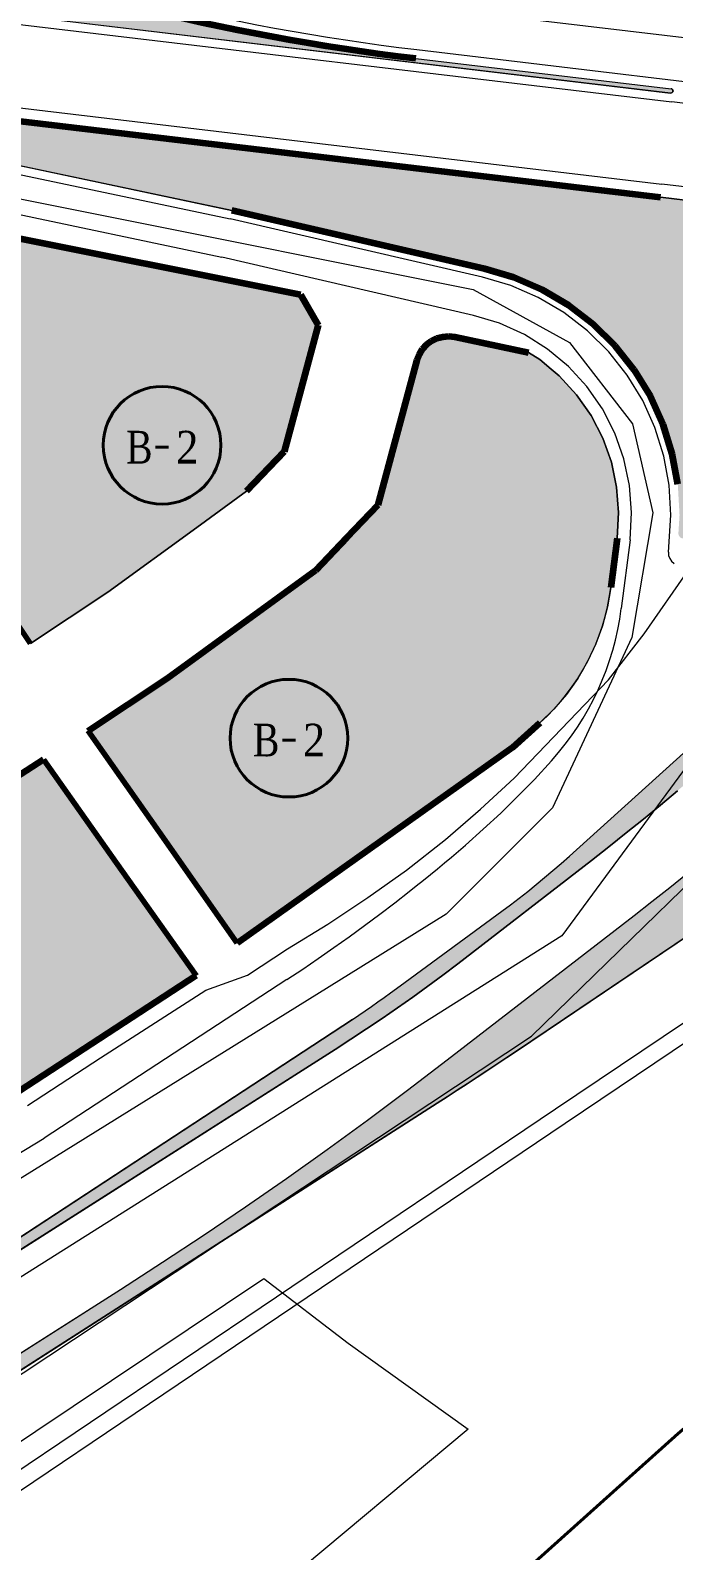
# Model space of a CAD drawing. Header units: metres. Extents: x 575880 to 576669, y 4390634 to 4391284.
# Drawn here: x 576487.7 to 576561.5, y 4390882.6 to 4391057.1 of the extents above; entities that cross this region are included whole.
import ezdxf

# ---------------------------------------------------------------- set-up
doc = ezdxf.new("R2010")
doc.units = ezdxf.units.M
for name, color, linetype, lineweight in [('B_ADAKENARI', 5, 'Continuous', 0), ('KALDIRIM', 21, 'Continuous', 0), ('KST_KARAYOLU_KORUMA', 11, 'Continuous', 0), ('PL_PARK', 97, 'Continuous', 0), ('PL_PASIF_YESIL', 93, 'Continuous', 0), ('PL_TICARET', 12, 'Continuous', 0), ('SEMBOL', 18, 'Continuous', 0), ('SNR_ALTIEYLUL_YENI', 5, 'Continuous', 40), ('SNR_ILCE_YENI', 5, 'Continuous', 0), ('SNR_KARESI_YENI', 4, 'Continuous', 0), ('SNR_MAHALLE', 18, 'Continuous', 0), ('SNR_OZEL_PROJE', 18, 'Continuous', 0), ('SNR_SAGLIKLASTIRMA', 152, 'Continuous', 0), ('TESCILLI_PARSEL', 18, 'Continuous', 5)]:
    doc.layers.add(name, color=color, linetype=linetype, lineweight=lineweight)
doc.styles.get("Standard").update_dxf_attribs({"font": 'times.ttf'})

msp = doc.modelspace()

# ---------------------------------------------------------------- hatches: boundary and pattern name
at = {"layer": 'PL_PARK'}
msp.add_hatch(color=256, dxfattribs=at).paths.add_polyline_path([(576328.48, 4391139.94), (576330.81, 4391139.71), (576338.13, 4391138.76), (576344.74, 4391137.69), (576351.26, 4391136.21), (576357.68, 4391134.31), (576363.97, 4391132.01), (576370.1, 4391129.32), (576376.05, 4391126.25), (576381.79, 4391122.81), (576387.3, 4391119.01), (576394.64, 4391113.59), (576393.67, 4391111.46), (576390.85, 4391107.49), (576388.09, 4391102.62), (576397.28, 4391098.08), (576398.16, 4391098.49), (576399.9, 4391101.57), (576401.13, 4391103.49), (576403.35, 4391107.17), (576410.42, 4391101.95), (576418.72, 4391096.09), (576427.24, 4391090.55), (576435.98, 4391085.36), (576444.91, 4391080.53), (576454.03, 4391076.05), (576463.33, 4391071.94), (576472.77, 4391068.2), (576482.36, 4391064.83), (576492.08, 4391061.86), (576501.9, 4391059.27), (576511.82, 4391057.07), (576521.83, 4391055.27), (576531.89, 4391053.87), (576561.18, 4391050.39), (576561.23, 4391050.38), (576561.27, 4391050.36), (576561.31, 4391050.33), (576561.35, 4391050.3), (576561.37, 4391050.26), (576561.39, 4391050.21), (576561.4, 4391050.16), (576561.4, 4391050.11), (576561.39, 4391050.06), (576561.37, 4391050.02), (576561.34, 4391049.98), (576561.3, 4391049.95), (576561.26, 4391049.92), (576561.22, 4391049.9), (576561.17, 4391049.89), (576561.12, 4391049.89), (576393.72, 4391069.81), (576389.74, 4391070.29), (576385.79, 4391070.82), (576381.84, 4391071.43), (576377.9, 4391072.09), (576373.98, 4391072.82), (576370.06, 4391073.61), (576366.16, 4391074.47), (576362.27, 4391075.38), (576332.35, 4391082.7), (576321.52, 4391085.35), (576318.9, 4391086.08), (576316.36, 4391086.99), (576313.89, 4391088.08), (576311.5, 4391089.34), (576309.21, 4391090.76), (576307.02, 4391092.34), (576304.95, 4391094.07), (576304.31, 4391094.69), (576302.01, 4391097.02), (576300.04, 4391099.63), (576298.41, 4391102.47), (576297.17, 4391105.49), (576296.31, 4391108.65), (576295.87, 4391111.89), (576295.85, 4391115.16), (576296.25, 4391118.4), (576297.05, 4391121.57), (576298.26, 4391124.61), (576299.85, 4391127.47), (576301.79, 4391130.1), (576304.05, 4391132.46), (576306.59, 4391134.52), (576309.37, 4391136.23), (576312.36, 4391137.57), (576314.58, 4391138.33), (576316.84, 4391138.95), (576319.13, 4391139.43), (576321.45, 4391139.77), (576323.79, 4391139.97), (576326.13, 4391140.02)])
at = {"layer": 'PL_PASIF_YESIL'}
for points in [[(576447.19, 4391051.36), (576559.95, 4391037.95), (576566.58, 4391037.13), (576573.2, 4391036.25), (576578.78, 4391035.46), (576565.53, 4391004.3), (576563.15, 4390999.12), (576563.07, 4390998.99), (576562.96, 4390998.89), (576562.83, 4390998.82), (576562.69, 4390998.78), (576562.54, 4390998.78), (576562.39, 4390998.81), (576562.26, 4390998.88), (576562.16, 4390998.99), (576562.08, 4390999.11), (576562.03, 4390999.25), (576562.02, 4390999.4), (576562.15, 4391001.47), (576561.95, 4391005), (576561.32, 4391008.48), (576560.26, 4391011.86), (576558.8, 4391015.09), (576556.96, 4391018.11), (576554.76, 4391020.88), (576552.24, 4391023.36), (576549.44, 4391025.52), (576546.39, 4391027.32), (576543.15, 4391028.73), (576539.78, 4391029.73), (576510.81, 4391036.43), (576422.45, 4391055.03)], [(576573.12, 4390979.66), (576567.66, 4390974.8), (576565.76, 4390973.12), (576563.84, 4390971.46), (576561.91, 4390969.82), (576559.96, 4390968.19), (576558, 4390966.58), (576556.03, 4390964.98), (576554.04, 4390963.4), (576552.04, 4390961.84), (576536.7, 4390949.98), (576534.99, 4390948.68), (576533.27, 4390947.41), (576531.54, 4390946.15), (576529.79, 4390944.91), (576528.02, 4390943.69), (576526.25, 4390942.49), (576524.46, 4390941.31), (576522.66, 4390940.15), (576477.42, 4390911.35), (576460.57, 4390900.62), (576458.16, 4390899.09), (576455.73, 4390897.58), (576453.29, 4390896.09), (576450.84, 4390894.62), (576448.39, 4390893.16), (576445.92, 4390891.72), (576443.44, 4390890.3), (576440.95, 4390888.9), (576374.84, 4390852.23), (576367.55, 4390848.07), (576360.33, 4390843.79), (576353.19, 4390839.39), (576346.12, 4390834.87), (576339.13, 4390830.23), (576332.21, 4390825.47), (576325.38, 4390820.6), (576318.63, 4390815.61), (576317.89, 4390815.05), (576317.44, 4390814.7), (576316.98, 4390814.36), (576316.53, 4390814.01), (576316.07, 4390813.67), (576315.62, 4390813.32), (576315.26, 4390813.04), (576314.82, 4390813.61), (576314.68, 4390813.83), (576315.66, 4390814.57), (576316.44, 4390815.16), (576317.23, 4390815.75), (576318.8, 4390816.91), (576325.16, 4390821.53), (576331.59, 4390826.06), (576338.09, 4390830.47), (576344.66, 4390834.79), (576351.3, 4390839), (576358.01, 4390843.11), (576364.78, 4390847.11), (576371.61, 4390851), (576444.93, 4390892.27), (576447.95, 4390893.98), (576450.96, 4390895.71), (576453.94, 4390897.47), (576456.92, 4390899.25), (576459.88, 4390901.06), (576462.82, 4390902.89), (576465.74, 4390904.75), (576468.65, 4390906.63), (576481.2, 4390915.13), (576524.62, 4390943.56), (576525.35, 4390944.07), (576526.08, 4390944.57), (576526.81, 4390945.08), (576527.54, 4390945.59), (576528.26, 4390946.1), (576528.98, 4390946.62), (576529.7, 4390947.14), (576530.68, 4390947.85), (576541.76, 4390956), (576542.76, 4390956.75), (576543.75, 4390957.51), (576544.74, 4390958.28), (576545.71, 4390959.07), (576546.67, 4390959.86), (576547.63, 4390960.67), (576548.57, 4390961.49), (576549.51, 4390962.32), (576564.97, 4390976.27), (576565.55, 4390976.76), (576566.15, 4390977.22), (576566.78, 4390977.66), (576567.43, 4390978.05), (576568.1, 4390978.42), (576568.78, 4390978.74), (576569.49, 4390979.04), (576570.21, 4390979.29), (576570.52, 4390979.35), (576571.5, 4390979.56), (576572.1, 4390979.68)], [(576580.86, 4390974.49), (576581.08, 4390974.02), (576581.18, 4390973.81), (576581.6, 4390971.91), (576581.6, 4390969.98), (576581.17, 4390968.09), (576580.33, 4390966.34), (576579.91, 4390965.7), (576579.46, 4390965.09), (576578.97, 4390964.5), (576578.46, 4390963.94), (576577.92, 4390963.41), (576577.35, 4390962.9), (576576.75, 4390962.43), (576576.13, 4390961.99), (576543.45, 4390939.96), (576542.32, 4390939.2), (576541.19, 4390938.45), (576540.06, 4390937.69), (576538.92, 4390936.94), (576537.78, 4390936.2), (576536.64, 4390935.46), (576535.49, 4390934.72), (576534.35, 4390933.98), (576463.8, 4390888.75), (576449.3, 4390879.17), (576447.92, 4390878.27), (576446.52, 4390877.38), (576445.11, 4390876.52), (576443.69, 4390875.67), (576442.26, 4390874.84), (576440.81, 4390874.04), (576439.36, 4390873.25), (576437.9, 4390872.48), (576437.79, 4390872.44), (576437.68, 4390872.43), (576437.57, 4390872.46), (576437.48, 4390872.51), (576437.4, 4390872.58), (576437.34, 4390872.68), (576437.31, 4390872.79), (576437.32, 4390872.9), (576437.35, 4390873), (576437.41, 4390873.09), (576437.49, 4390873.17), (576473.36, 4390896.85), (576473.89, 4390897.2), (576474.42, 4390897.55), (576474.95, 4390897.9), (576475.48, 4390898.25), (576476.01, 4390898.59), (576476.55, 4390898.93), (576477.08, 4390899.28), (576477.62, 4390899.62), (576498.03, 4390912.61), (576502.85, 4390915.71), (576507.62, 4390918.87), (576512.36, 4390922.08), (576517.06, 4390925.34), (576521.73, 4390928.66), (576526.35, 4390932.03), (576530.94, 4390935.45), (576535.49, 4390938.93), (576541.18, 4390943.33), (576556.93, 4390955.51), (576558.99, 4390957.12), (576561.03, 4390958.74), (576563.06, 4390960.38), (576565.07, 4390962.03), (576567.07, 4390963.7), (576569.05, 4390965.39), (576571.02, 4390967.1), (576572.98, 4390968.82), (576580.41, 4390975.43)]]:
    msp.add_hatch(color=256, dxfattribs=at).paths.add_polyline_path(points)
at = {"layer": 'PL_TICARET'}
for points in [[(576518.66, 4391026.77), (576520.71, 4391023.27), (576516.79, 4391008.72), (576512.48, 4391004.19), (576506.79, 4391000.05), (576496.57, 4390992.6), (576487.69, 4390986.71), (576484, 4390992.25), (576480.11, 4390998.09), (576477.26, 4391002.38), (576478.28, 4391005.87), (576478.93, 4391008.13), (576425.76, 4391017.41), (576424.92, 4391012.06), (576410.64, 4391014.55), (576411.49, 4391020.09), (576413.31, 4391032.09), (576415.72, 4391047.33)], [(576536.36, 4391021.91), (576544.84, 4391020.11), (576546.12, 4391019.3), (576547.43, 4391018.2), (576548.36, 4391017.43), (576550.34, 4391015.27), (576552.01, 4391012.87), (576553.35, 4391010.27), (576554.33, 4391007.52), (576554.93, 4391004.66), (576555.15, 4391001.74), (576554.98, 4390998.82), (576554.26, 4390993.14), (576553.88, 4390990.93), (576553.31, 4390988.77), (576552.54, 4390986.67), (576551.59, 4390984.64), (576550.47, 4390982.71), (576549.17, 4390980.88), (576547.72, 4390979.18), (576546.13, 4390977.61), (576542.98, 4390974.78), (576511.42, 4390952.35), (576502.46, 4390965.12), (576494.33, 4390976.71), (576503.43, 4390982.74), (576520.43, 4390995.14), (576524, 4390998.89), (576527.58, 4391002.65), (576532.06, 4391019.28), (576532.31, 4391019.93), (576532.67, 4391020.52), (576533.13, 4391021.03), (576533.69, 4391021.45), (576534.31, 4391021.75), (576534.98, 4391021.93), (576535.67, 4391021.99)], [(576497.5, 4390961.64), (576506.7, 4390948.64), (576467.66, 4390923.15), (576465.88, 4390922.06), (576464.06, 4390921.06), (576462.18, 4390920.15), (576460.26, 4390919.35), (576458.3, 4390918.64), (576456.31, 4390918.04), (576454.28, 4390917.55), (576452.24, 4390917.16), (576448.35, 4390916.52), (576442.14, 4390915.9), (576435.9, 4390915.69), (576429.66, 4390915.87), (576419.87, 4390916.47), (576398.31, 4390917.79), (576395.65, 4390921.05), (576397.34, 4390932.86), (576398.7, 4390942.01), (576400.1, 4390951.48), (576401.57, 4390961.28), (576403.07, 4390970.92), (576433.22, 4390966.48), (576464.78, 4390962.17), (576469.06, 4390963.32), (576472.3, 4390964.27), (576482.33, 4390968.98), (576489.19, 4390973.4)]]:
    msp.add_hatch(color=256, dxfattribs=at).paths.add_polyline_path(points)

# ---------------------------------------------------------------- linework, layer by layer
at = {"layer": 'B_ADAKENARI', "lineweight": 0}
for p, q in [((576393.72, 4391069.81), (576561.12, 4391049.89)), ((576422.45, 4391055.03), (576510.81, 4391036.43)), ((576566.58, 4391037.13), (576559.95, 4391037.95)), ((576546.12, 4391019.3), (576544.84, 4391020.11)), ((576547.43, 4391018.2), (576546.12, 4391019.3)), ((576548.36, 4391017.43), (576547.43, 4391018.2)), ((576550.34, 4391015.27), (576548.36, 4391017.43)), ((576552.01, 4391012.87), (576550.34, 4391015.27)), ((576553.35, 4391010.27), (576552.01, 4391012.87)), ((576554.33, 4391007.52), (576553.35, 4391010.27)), ((576554.93, 4391004.66), (576554.33, 4391007.52)), ((576506.79, 4391000.05), (576512.48, 4391004.19)), ((576555.15, 4391001.74), (576554.93, 4391004.66)), ((576554.98, 4390998.82), (576555.15, 4391001.74)), ((576496.57, 4390992.6), (576506.79, 4391000.05)), ((576487.69, 4390986.71), (576496.57, 4390992.6))]:
    msp.add_line(p, q, dxfattribs=at)
at = {"layer": 'B_ADAKENARI'}
for p, q in [((576531.89, 4391053.87), (576561.18, 4391050.39)), ((576561.4, 4391050.11), (576561.4, 4391050.11)), ((576561.99, 4390896.06), (576509.43, 4390848.87))]:
    msp.add_line(p, q, dxfattribs=at)
at = {"layer": 'B_ADAKENARI', "lineweight": 120}
for p, q in [((576447.19, 4391051.36), (576559.95, 4391037.95)), ((576520.71, 4391023.27), (576516.79, 4391008.72)), ((576527.58, 4391002.65), (576532.06, 4391019.28)), ((576516.79, 4391008.72), (576512.48, 4391004.19)), ((576524, 4390998.89), (576527.58, 4391002.65)), ((576520.43, 4390995.14), (576524, 4390998.89)), ((576503.43, 4390982.74), (576520.43, 4390995.14)), ((576494.33, 4390976.71), (576503.43, 4390982.74)), ((576482.33, 4390968.98), (576489.19, 4390973.4))]:
    msp.add_line(p, q, dxfattribs=at)
at = {"layer": 'B_ADAKENARI', "lineweight": 100}
for p, q in [((576415.72, 4391047.33), (576518.66, 4391026.77)), ((576539.78, 4391029.73), (576510.81, 4391036.43)), ((576543.15, 4391028.73), (576539.78, 4391029.73)), ((576546.39, 4391027.32), (576543.15, 4391028.73)), ((576518.66, 4391026.77), (576520.71, 4391023.27)), ((576549.44, 4391025.52), (576546.39, 4391027.32)), ((576552.24, 4391023.36), (576549.44, 4391025.52)), ((576554.76, 4391020.88), (576552.24, 4391023.36)), ((576532.67, 4391020.52), (576533.13, 4391021.03)), ((576533.13, 4391021.03), (576533.69, 4391021.45)), ((576533.69, 4391021.45), (576534.31, 4391021.75)), ((576534.31, 4391021.75), (576534.98, 4391021.93)), ((576534.98, 4391021.93), (576535.67, 4391021.99)), ((576535.67, 4391021.99), (576536.36, 4391021.91)), ((576536.36, 4391021.91), (576544.84, 4391020.11)), ((576556.96, 4391018.11), (576554.76, 4391020.88)), ((576532.06, 4391019.28), (576532.31, 4391019.93)), ((576532.31, 4391019.93), (576532.67, 4391020.52)), ((576558.8, 4391015.09), (576556.96, 4391018.11)), ((576560.26, 4391011.86), (576558.8, 4391015.09)), ((576561.32, 4391008.48), (576560.26, 4391011.86)), ((576561.95, 4391005), (576561.32, 4391008.48)), ((576554.98, 4390998.82), (576554.26, 4390993.14))]:
    msp.add_line(p, q, dxfattribs=at)
at = {"layer": 'B_ADAKENARI', "lineweight": 70}
for p, q in [((576487.69, 4390986.71), (576484, 4390992.25)), ((576502.46, 4390965.12), (576494.33, 4390976.71)), ((576489.19, 4390973.4), (576497.5, 4390961.64)), ((576511.42, 4390952.35), (576502.46, 4390965.12)), ((576497.5, 4390961.64), (576506.7, 4390948.64))]:
    msp.add_line(p, q, dxfattribs=at)
at = {"layer": 'B_ADAKENARI', "lineweight": 211}
for p, q in [((576546.13, 4390977.61), (576542.98, 4390974.78)), ((576542.98, 4390974.78), (576511.42, 4390952.35)), ((576506.7, 4390948.64), (576467.66, 4390923.15))]:
    msp.add_line(p, q, dxfattribs=at)
at = {"layer": 'B_ADAKENARI', "lineweight": 120}
msp.add_arc((576562.06, 4391307.59), 255.5, 233.5935, 263.2176, dxfattribs=at)
at = {"layer": 'B_ADAKENARI'}
for start, end in [(263.2154, 353.2176), (353.2176, 83.2176)]:
    msp.add_arc((576561.15, 4391050.14), 0.25, start, end, dxfattribs=at)
at = {"layer": 'B_ADAKENARI', "lineweight": 0}
msp.add_arc((576529.35, 4390996.29), 25.11, 311.9338, 352.7845, dxfattribs=at)
at = {"layer": 'KALDIRIM'}
for p, q in [((576393.6, 4391068.82), (576561.25, 4391048.87)), ((576532.6, 4391059.83), (576568.32, 4391055.58)), ((576413.74, 4391055.84), (576510.6, 4391035.45)), ((576413.91, 4391056.83), (576560.13, 4391039.44)), ((576532.01, 4391054.87), (576567.73, 4391050.62)), ((576417.58, 4391050.44), (576509.63, 4391031.06)), ((576567.98, 4391048.04), (576561.25, 4391048.87)), ((576566.77, 4391038.62), (576560.13, 4391039.44)), ((576539.53, 4391028.76), (576510.6, 4391035.45)), ((576538.52, 4391024.38), (576509.63, 4391031.06)), ((576542.8, 4391027.79), (576539.53, 4391028.76)), ((576545.94, 4391026.43), (576542.8, 4391027.79)), ((576548.88, 4391024.69), (576545.94, 4391026.43)), ((576541.51, 4391023.47), (576538.52, 4391024.38)), ((576551.58, 4391022.61), (576548.88, 4391024.69)), ((576544.35, 4391022.18), (576541.51, 4391023.47)), ((576554.02, 4391020.21), (576551.58, 4391022.61)), ((576547, 4391020.51), (576544.35, 4391022.18)), ((576549.4, 4391018.51), (576547, 4391020.51)), ((576556.14, 4391017.53), (576554.02, 4391020.21)), ((576551.51, 4391016.21), (576549.4, 4391018.51)), ((576557.92, 4391014.62), (576556.14, 4391017.53)), ((576553.3, 4391013.65), (576551.51, 4391016.21)), ((576559.32, 4391011.51), (576557.92, 4391014.62)), ((576554.73, 4391010.87), (576553.3, 4391013.65)), ((576555.77, 4391007.92), (576554.73, 4391010.87)), ((576560.34, 4391008.24), (576559.32, 4391011.51)), ((576556.42, 4391004.87), (576555.77, 4391007.92)), ((576560.96, 4391004.88), (576560.34, 4391008.24)), ((576556.65, 4391001.75), (576556.42, 4391004.87)), ((576561.15, 4391001.47), (576560.96, 4391004.88)), ((576556.47, 4390998.63), (576556.65, 4391001.75)), ((576560.87, 4390997.19), (576561.15, 4391001.47)), ((576556.47, 4390998.63), (576555.47, 4390990.73)), ((576560.87, 4390997.19), (576560.9, 4390996.81)), ((576560.9, 4390996.81), (576561.03, 4390996.46)), ((576561.03, 4390996.46), (576561.24, 4390996.16)), ((576561.24, 4390996.16), (576561.53, 4390995.92)), ((576549.51, 4390962.32), (576564.97, 4390976.27)), ((576545.52, 4390971.13), (576547.45, 4390973.27)), ((576541.64, 4390967.25), (576545.52, 4390971.13)), ((576559.96, 4390968.19), (576561.91, 4390969.82)), ((576537.58, 4390963.57), (576541.64, 4390967.25)), ((576558, 4390966.58), (576559.96, 4390968.19)), ((576556.03, 4390964.98), (576558, 4390966.58)), ((576536.78, 4390962.89), (576537.58, 4390963.57)), ((576552.04, 4390961.84), (576554.04, 4390963.4)), ((576554.04, 4390963.4), (576556.03, 4390964.98)), ((576535.19, 4390961.54), (576535.99, 4390962.21)), ((576535.99, 4390962.21), (576536.78, 4390962.89)), ((576536.7, 4390949.98), (576552.04, 4390961.84)), ((576543.45, 4390939.96), (576576.13, 4390961.99)), ((576548.57, 4390961.49), (576549.51, 4390962.32)), ((576532.76, 4390959.55), (576533.57, 4390960.21)), ((576533.57, 4390960.21), (576534.38, 4390960.87)), ((576534.38, 4390960.87), (576535.19, 4390961.54)), ((576545.71, 4390959.07), (576546.67, 4390959.86)), ((576546.67, 4390959.86), (576547.63, 4390960.67)), ((576547.63, 4390960.67), (576548.57, 4390961.49)), ((576561.03, 4390958.74), (576563.06, 4390960.38)), ((576529.49, 4390956.97), (576531.13, 4390958.25)), ((576531.13, 4390958.25), (576531.94, 4390958.9)), ((576531.94, 4390958.9), (576532.76, 4390959.55)), ((576543.75, 4390957.51), (576544.74, 4390958.28)), ((576544.74, 4390958.28), (576545.71, 4390959.07)), ((576547.93, 4390933.32), (576586.83, 4390959.55)), ((576558.99, 4390957.12), (576561.03, 4390958.74)), ((576527.76, 4390955.66), (576529.49, 4390956.97)), ((576541.76, 4390956), (576542.76, 4390956.75)), ((576542.76, 4390956.75), (576543.75, 4390957.51)), ((576556.93, 4390955.51), (576558.99, 4390957.12)), ((576526.02, 4390954.36), (576527.76, 4390955.66)), ((576530.68, 4390947.85), (576541.76, 4390956)), ((576541.18, 4390943.33), (576556.93, 4390955.51)), ((576522.5, 4390951.82), (576524.27, 4390953.08)), ((576524.27, 4390953.08), (576526.02, 4390954.36)), ((576520.71, 4390950.58), (576522.5, 4390951.82)), ((576517.1, 4390948.17), (576518.92, 4390949.36)), ((576518.92, 4390949.36), (576520.71, 4390950.58)), ((576534.99, 4390948.68), (576536.7, 4390949.98)), ((576517.1, 4390948.17), (576489.25, 4390929.96)), ((576529.7, 4390947.14), (576530.68, 4390947.85)), ((576533.27, 4390947.41), (576534.99, 4390948.68)), ((576527.54, 4390945.59), (576528.26, 4390946.1)), ((576528.26, 4390946.1), (576528.98, 4390946.62)), ((576528.98, 4390946.62), (576529.7, 4390947.14)), ((576529.79, 4390944.91), (576531.54, 4390946.15)), ((576531.54, 4390946.15), (576533.27, 4390947.41)), ((576525.35, 4390944.07), (576526.08, 4390944.57)), ((576526.08, 4390944.57), (576526.81, 4390945.08)), ((576526.81, 4390945.08), (576527.54, 4390945.59)), ((576528.02, 4390943.69), (576529.79, 4390944.91)), ((576524.62, 4390943.56), (576481.2, 4390915.13)), ((576524.46, 4390941.31), (576526.25, 4390942.49)), ((576524.62, 4390943.56), (576525.35, 4390944.07)), ((576526.25, 4390942.49), (576528.02, 4390943.69)), ((576535.49, 4390938.93), (576541.18, 4390943.33)), ((576522.66, 4390940.15), (576524.46, 4390941.31)), ((576477.42, 4390911.35), (576522.66, 4390940.15)), ((576530.94, 4390935.45), (576535.49, 4390938.93)), ((576541.19, 4390938.45), (576542.32, 4390939.2)), ((576542.32, 4390939.2), (576543.45, 4390939.96)), ((576538.92, 4390936.94), (576540.06, 4390937.69)), ((576540.06, 4390937.69), (576541.19, 4390938.45)), ((576526.35, 4390932.03), (576530.94, 4390935.45)), ((576535.49, 4390934.72), (576536.64, 4390935.46)), ((576536.64, 4390935.46), (576537.78, 4390936.2)), ((576537.78, 4390936.2), (576538.92, 4390936.94)), ((576463.8, 4390888.75), (576534.35, 4390933.98)), ((576534.35, 4390933.98), (576535.49, 4390934.72)), ((576435.96, 4390857.85), (576547.93, 4390933.32)), ((576521.73, 4390928.66), (576526.35, 4390932.03)), ((576483.81, 4390926.64), (576489.25, 4390929.96)), ((576517.06, 4390925.34), (576521.73, 4390928.66)), ((576512.36, 4390922.08), (576517.06, 4390925.34)), ((576507.62, 4390918.87), (576512.36, 4390922.08)), ((576502.85, 4390915.71), (576507.62, 4390918.87)), ((576498.03, 4390912.61), (576502.85, 4390915.71)), ((576477.62, 4390899.62), (576498.03, 4390912.61))]:
    msp.add_line(p, q, dxfattribs=at)
for centre, radius, start, end in [((576562.06, 4391307.59), 254.5, 233.5935, 263.2176), ((576523.67, 4390994.76), 32.05, 317.9012, 352.7845)]:
    msp.add_arc(centre, radius, start, end, dxfattribs=at)
at = {"layer": 'KST_KARAYOLU_KORUMA'}
for p, q in [((576558.11, 4390987.82), (576563.26, 4390995.25)), ((576554, 4390982.56), (576558.11, 4390987.82)), ((576543.17, 4390971.26), (576554, 4390982.56)), ((576539.31, 4390967.7), (576543.17, 4390971.26)), ((576535.32, 4390964.22), (576539.31, 4390967.7)), ((576530.82, 4390960.73), (576535.32, 4390964.22)), ((576545.16, 4390941.65), (576566.6, 4390962.56)), ((576526.41, 4390957.57), (576530.82, 4390960.73)), ((576521.81, 4390954.5), (576526.41, 4390957.57)), ((576517.17, 4390951.7), (576521.81, 4390954.5)), ((576512.58, 4390948.68), (576517.17, 4390951.7)), ((576507.81, 4390946.95), (576512.58, 4390948.68)), ((576495.74, 4390939.17), (576507.81, 4390946.95)), ((576269.73, 4390759.24), (576545.16, 4390941.65)), ((576487.36, 4390933.72), (576495.74, 4390939.17))]:
    msp.add_line(p, q, dxfattribs=at)
at = {"layer": 'PL_PARK'}
msp.add_polyline3d([(576501.9, 4391059.27, 0), (576511.82, 4391057.07, 0), (576521.83, 4391055.27, 0), (576531.89, 4391053.87, 0), (576561.18, 4391050.39, 0), (576561.23, 4391050.38, 0), (576561.27, 4391050.36, 0), (576561.31, 4391050.33, 0), (576561.35, 4391050.3, 0), (576561.37, 4391050.26, 0), (576561.39, 4391050.21, 0), (576561.4, 4391050.16, 0), (576561.4, 4391050.11, 0), (576561.39, 4391050.06, 0), (576561.37, 4391050.02, 0), (576561.34, 4391049.98, 0), (576561.3, 4391049.95, 0), (576561.26, 4391049.92, 0), (576561.22, 4391049.9, 0), (576561.17, 4391049.89, 0), (576561.12, 4391049.89, 0), (576393.72, 4391069.81, 0)], dxfattribs=at)
at = {"layer": 'PL_PASIF_YESIL'}
for points in [[(576561.95, 4391005, 0), (576561.32, 4391008.48, 0), (576560.26, 4391011.86, 0), (576558.8, 4391015.09, 0), (576556.96, 4391018.11, 0), (576554.76, 4391020.88, 0), (576552.24, 4391023.36, 0), (576549.44, 4391025.52, 0), (576546.39, 4391027.32, 0), (576543.15, 4391028.73, 0), (576539.78, 4391029.73, 0), (576510.81, 4391036.43, 0), (576422.45, 4391055.03, 0), (576447.19, 4391051.36, 0), (576447.19, 4391051.36, 0), (576559.95, 4391037.95, 0), (576566.58, 4391037.13, 0)], [(576481.2, 4390915.13, 0), (576524.62, 4390943.56, 0), (576525.35, 4390944.07, 0), (576526.08, 4390944.57, 0), (576526.81, 4390945.08, 0), (576527.54, 4390945.59, 0), (576528.26, 4390946.1, 0), (576528.98, 4390946.62, 0), (576529.7, 4390947.14, 0), (576530.68, 4390947.85, 0), (576541.76, 4390956, 0), (576542.76, 4390956.75, 0), (576543.75, 4390957.51, 0), (576544.74, 4390958.28, 0), (576545.71, 4390959.07, 0), (576546.67, 4390959.86, 0), (576547.63, 4390960.67, 0), (576548.57, 4390961.49, 0), (576549.51, 4390962.32, 0), (576564.97, 4390976.27, 0)], [(576561.91, 4390969.82, 0), (576559.96, 4390968.19, 0), (576558, 4390966.58, 0), (576556.03, 4390964.98, 0), (576554.04, 4390963.4, 0), (576552.04, 4390961.84, 0), (576536.7, 4390949.98, 0), (576534.99, 4390948.68, 0), (576533.27, 4390947.41, 0), (576531.54, 4390946.15, 0), (576529.79, 4390944.91, 0), (576528.02, 4390943.69, 0), (576526.25, 4390942.49, 0), (576524.46, 4390941.31, 0), (576522.66, 4390940.15, 0), (576477.42, 4390911.35, 0)], [(576576.13, 4390961.99, 0), (576543.45, 4390939.96, 0), (576542.32, 4390939.2, 0), (576541.19, 4390938.45, 0), (576540.06, 4390937.69, 0), (576538.92, 4390936.94, 0), (576537.78, 4390936.2, 0), (576536.64, 4390935.46, 0), (576535.49, 4390934.72, 0), (576534.35, 4390933.98, 0), (576463.8, 4390888.75, 0), (576449.3, 4390879.17, 0)], [(576437.49, 4390873.17, 0), (576473.36, 4390896.85, 0), (576473.89, 4390897.2, 0), (576474.42, 4390897.55, 0), (576474.95, 4390897.9, 0), (576475.48, 4390898.25, 0), (576476.01, 4390898.59, 0), (576476.55, 4390898.93, 0), (576477.08, 4390899.28, 0), (576477.62, 4390899.62, 0), (576498.03, 4390912.61, 0), (576502.85, 4390915.71, 0), (576507.62, 4390918.87, 0), (576512.36, 4390922.08, 0), (576517.06, 4390925.34, 0), (576521.73, 4390928.66, 0), (576526.35, 4390932.03, 0), (576530.94, 4390935.45, 0), (576535.49, 4390938.93, 0), (576541.18, 4390943.33, 0), (576556.93, 4390955.51, 0), (576558.99, 4390957.12, 0), (576561.03, 4390958.74, 0), (576563.06, 4390960.38, 0)]]:
    msp.add_polyline3d(points, dxfattribs=at)
at = {"layer": 'PL_TICARET'}
for points in [[(576518.66, 4391026.77, 0), (576520.71, 4391023.27, 0), (576516.79, 4391008.72, 0), (576512.48, 4391004.19, 0), (576506.79, 4391000.05, 0), (576496.57, 4390992.6, 0), (576487.69, 4390986.71, 0), (576484, 4390992.25, 0), (576480.11, 4390998.09, 0), (576477.26, 4391002.38, 0), (576478.28, 4391005.87, 0), (576478.93, 4391008.13, 0), (576425.76, 4391017.41, 0), (576424.92, 4391012.06, 0), (576410.64, 4391014.55, 0), (576411.49, 4391020.09, 0), (576413.31, 4391032.09, 0), (576415.72, 4391047.33, 0), (576518.66, 4391026.77, 0)], [(576536.36, 4391021.91, 0), (576544.84, 4391020.11, 0), (576546.12, 4391019.3, 0), (576547.43, 4391018.2, 0), (576548.36, 4391017.43, 0), (576550.34, 4391015.27, 0), (576552.01, 4391012.87, 0), (576553.35, 4391010.27, 0), (576554.33, 4391007.52, 0), (576554.93, 4391004.66, 0), (576555.15, 4391001.74, 0), (576554.98, 4390998.82, 0), (576554.26, 4390993.14, 0), (576553.88, 4390990.93, 0), (576553.31, 4390988.77, 0), (576552.54, 4390986.67, 0), (576551.59, 4390984.64, 0), (576550.47, 4390982.71, 0), (576549.17, 4390980.88, 0), (576547.72, 4390979.18, 0), (576546.13, 4390977.61, 0), (576542.98, 4390974.78, 0), (576511.42, 4390952.35, 0), (576502.46, 4390965.12, 0), (576494.33, 4390976.71, 0), (576503.43, 4390982.74, 0), (576520.43, 4390995.14, 0), (576524, 4390998.89, 0), (576527.58, 4391002.65, 0), (576532.06, 4391019.28, 0), (576532.31, 4391019.93, 0), (576532.67, 4391020.52, 0), (576533.13, 4391021.03, 0), (576533.69, 4391021.45, 0), (576534.31, 4391021.75, 0), (576534.98, 4391021.93, 0), (576535.67, 4391021.99, 0), (576536.36, 4391021.91, 0)]]:
    msp.add_polyline3d(points, close=True, dxfattribs=at)
msp.add_polyline3d([(576482.33, 4390968.98, 0), (576489.19, 4390973.4, 0), (576497.5, 4390961.64, 0), (576497.5, 4390961.64, 0), (576506.7, 4390948.64, 0), (576467.66, 4390923.15, 0)], dxfattribs=at)
at = {"layer": 'SEMBOL', "lineweight": 40}
for p, q in [((576502.04, 4391009.26), (576503.54, 4391009.26)), ((576516.59, 4390975.64), (576518.09, 4390975.64))]:
    msp.add_line(p, q, dxfattribs=at)
for centre in [(576502.79, 4391009.48), (576517.34, 4390975.86)]:
    msp.add_circle(centre, 6.75, dxfattribs=at)
at = {"layer": 'SNR_ALTIEYLUL_YENI'}
msp.add_polyline3d([(576657.38, 4390672.62, 0), (576270.94, 4390672.62, 99.01), (576337.54, 4390718.48, 0), (576391.96, 4390756.92, 0), (576399.9, 4390762.53, 0), (576406.81, 4390781.14, 0), (576417.82, 4390788.41, 0), (576509.43, 4390848.87, 0), (576561.99, 4390896.06, 0), (576562.48, 4390896.5, 0), (576631.96, 4390955.08, 0), (576637.33, 4390959.62, 0), (576657.38, 4390976.52, 80.15), (576657.38, 4390672.62, 0)], close=True, dxfattribs=at)
at = {"layer": 'SNR_ILCE_YENI'}
msp.add_polyline3d([(576270.94, 4390672.62, 0), (576337.54, 4390718.48, 0), (576391.96, 4390756.92, 0), (576399.9, 4390762.53, 0), (576406.81, 4390781.14, 0), (576417.82, 4390788.41, 0), (576509.43, 4390848.87, 0), (576561.99, 4390896.06, 0), (576562.48, 4390896.5, 0), (576631.96, 4390955.08, 0), (576637.33, 4390959.62, 0), (576657.38, 4390976.52, 0)], dxfattribs=at)
at = {"layer": 'SNR_KARESI_YENI'}
msp.add_polyline3d([(576657.38, 4390976.52, 0), (576637.33, 4390959.62, 0), (576631.96, 4390955.08, 0), (576562.48, 4390896.5, 0), (576561.99, 4390896.06, 0), (576509.43, 4390848.87, 0), (576417.82, 4390788.41, 0), (576406.81, 4390781.14, 0), (576399.9, 4390762.53, 0), (576391.96, 4390756.92, 0), (576337.54, 4390718.48, 0), (576270.94, 4390672.62, 0)], dxfattribs=at)
at = {"layer": 'SNR_MAHALLE'}
msp.add_polyline3d([(576593.92, 4391014.71, 0), (576593.92, 4391014.71, 0), (576548.65, 4390953.17, 0), (576237.19, 4390756.66, 0)], dxfattribs=at)
at = {"layer": 'SNR_OZEL_PROJE'}
for points in [[(576437.06, 4390856.18, 0), (576549.04, 4390931.67, 0), (576587.94, 4390957.89, 0)], [(576561.99, 4390896.06, 0), (576509.43, 4390848.87, 0)]]:
    msp.add_polyline3d(points, dxfattribs=at)
at = {"layer": 'SNR_SAGLIKLASTIRMA'}
msp.add_polyline3d([(576197.52, 4391091.88, 139.42), (576216.41, 4391091.88, 139.17), (576233.85, 4391087.81, 139.08), (576307.97, 4391078.8, 138.81), (576332.09, 4391072.98, 138.84), (576449.81, 4391045.08, 137.67), (576538.46, 4391027.35, 135.46), (576549.51, 4391021.25, 135.36), (576556.77, 4391011.95, 135.2), (576559.1, 4391001.72, 135.06), (576556.66, 4390987.41, 135.21), (576547.59, 4390967.88, 135.54), (576535.38, 4390955.67, 135.72), (576456.21, 4390906.5, 135.45), (576373.33, 4390910.9, 135.95), (576316.17, 4390916.47, 136.65), (576319.07, 4390909.45, 136.52), (576320.04, 4390902.43, 136.42), (576317.62, 4390896.61, 136.43), (576313.26, 4390890.56, 136.42), (576220.01, 4390884.5, 137.34), (576203.29, 4390880.38, 137.35), (576152.67, 4390846.96, 139.11)], dxfattribs=at)
at = {"layer": 'TESCILLI_PARSEL'}
for p, q in [((576462.21, 4390878.87), (576514.47, 4390913.86)), ((576514.47, 4390913.86), (576524.12, 4390906.45)), ((576524.12, 4390906.45), (576537.92, 4390896.55)), ((576537.92, 4390896.55), (576416.5, 4390795.2))]:
    msp.add_line(p, q, dxfattribs=at)

# ---------------------------------------------------------------- texts
at = {"layer": 'SEMBOL'}
for s, width, p in [('B', 0.8, (576498.67, 4391007.38)), ('2', 0.9, (576504.41, 4391007.38)), ('B', 0.8, (576513.22, 4390973.77)), ('2', 0.9, (576518.95, 4390973.77))]:
    msp.add_text(s, height=3.75, dxfattribs=dict(at, width=width)).set_placement(p)

doc.saveas('drawing.dxf')
